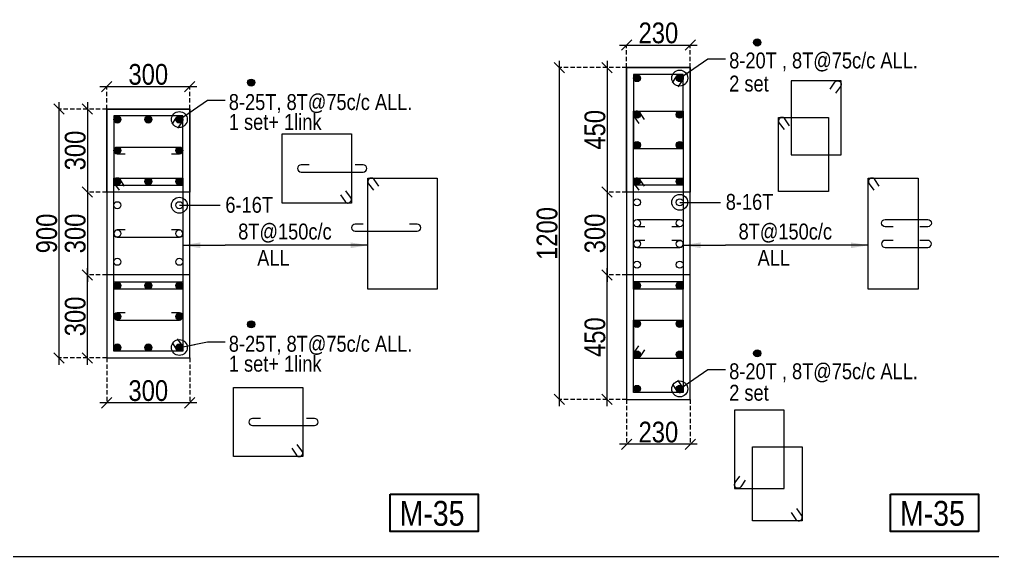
# Model space of a CAD drawing. Header units: millimetres. Extents: x 1112055 to 3390982, y -148532 to 766891.
# Drawn here: x 2106214 to 2120281, y -47963 to -40193 of the extents above; entities that cross this region are included whole.
import ezdxf
from ezdxf.enums import TextEntityAlignment as Align

# ---------------------------------------------------------------- set-up
doc = ezdxf.new("R2010")
doc.units = ezdxf.units.MM
doc.header["$PDMODE"] = 35
doc.header["$PDSIZE"] = -25
doc.linetypes.add('DASHED2', pattern=[0.375, 0.25, -0.125])
for name, color, linetype, lineweight in [('B COL', 1, 'Continuous', 30), ('B COL. SIZE DIM', 220, 'Continuous', 25), ('B COLSCH', 204, 'Continuous', 20), ('B STEEL', 34, 'Continuous', 15), ('B-ST TEXT', 7, 'Continuous', 9)]:
    doc.layers.add(name, color=color, linetype=linetype, lineweight=lineweight)
doc.layers.add('B TEXT', color=7, linetype='Continuous')
doc.styles.add('dim inside', font='romans.shx', dxfattribs={"width": 0.8, "height": 125})
doc.styles.add('SWINC', font='swissc.ttf')
doc.styles.add('TAHOMA', font='tahoma.ttf')
doc.dimstyles.new('dim inside', dxfattribs={"dimtxt": 125, "dimasz": 100, "dimexe": 0, "dimexo": 0, "dimgap": 10, "dimtad": 0, "dimdec": 0, "dimzin": 0, "dimdsep": 46, "dimtxsty": 'dim inside', "dimblk": 'SMALL', "dimcen": 0.09, "dimadec": 0, "dimazin": 0, "dimtfac": 1, "dimtdec": 0, "dimtofl": 0, "dimtmove": 0, "dimatfit": 3, "dimfxl": 1, "dimtolj": 1, "dimtzin": 0, "dimarcsym": 2})
doc.dimstyles.new('PARESH', dxfattribs={"dimscale": 0, "dimtxt": 300, "dimasz": 150, "dimexe": 150, "dimexo": 150, "dimgap": 25, "dimtad": 1, "dimdec": 0, "dimzin": 0, "dimdsep": 46, "dimtxsty": 'TAHOMA', "dimblk": 'ARCHTICK', "dimcen": 100, "dimdle": 150, "dimclrd": 251, "dimclre": 251, "dimclrt": 6, "dimadec": 0, "dimazin": 0, "dimtfac": 1, "dimtdec": 0, "dimtix": 1, "dimtofl": 0, "dimtmove": 0, "dimatfit": 2, "dimfxl": 0.18, "dimtolj": 1, "dimtzin": 0, "dimlwd": 9, "dimlwe": 9, "dimarcsym": 0})

# ---------------------------------------------------------------- blocks, each defined once
blk = doc.blocks.new('_Oblique')
at = {"color": 0, "linetype": 'ByBlock', "lineweight": -2}
blk.add_line((-0.5, -0.5), (0.5, 0.5), dxfattribs=at)
blk = doc.blocks.new('*D3931')
at = {"layer": 'B COL. SIZE DIM', "color": 250, "lineweight": 9, "ltscale": 250, "transparency": 16777216}
blk.add_line((2107376, -41164), (2108776, -41164), dxfattribs=at)
at = {"layer": 'B COL. SIZE DIM', "color": 250, "linetype": 'DASHED2', "lineweight": 9, "ltscale": 250, "transparency": 16777216}
for p, q in [((2107476, -41489), (2107476, -41164)), ((2108676, -41489), (2108676, -41164))]:
    blk.add_line(p, q, dxfattribs=at)
at = {"layer": 'Defpoints', "color": 0, "transparency": 16777216}
for p in [(2108676, -41164), (2107476, -41489), (2108676, -41489)]:
    blk.add_point(p, dxfattribs=at)
at = {"layer": 'B COL. SIZE DIM', "color": 250, "lineweight": 9, "transparency": 16777216, "xscale": 150, "yscale": 150, "zscale": 150, "rotation": 180}
blk.add_blockref('_Oblique', (2107476, -41164), dxfattribs=at)
at = {"layer": 'B COL. SIZE DIM', "color": 250, "lineweight": 9, "transparency": 16777216, "xscale": 150, "yscale": 150, "zscale": 150}
blk.add_blockref('_Oblique', (2108676, -41164), dxfattribs=at)
at = {"layer": 'B COL. SIZE DIM', "color": 6, "transparency": 16777216, "insert": (2108076, -40989), "char_height": 300, "attachment_point": 5, "style": 'SWINC'}
blk.add_mtext('\\A1;300', dxfattribs=at)
blk = doc.blocks.new('*D3932')
at = {"layer": 'B COL. SIZE DIM', "color": 250, "lineweight": 9, "ltscale": 250, "transparency": 16777216}
blk.add_line((2107196, -42589), (2107196, -43989), dxfattribs=at)
at = {"layer": 'B COL. SIZE DIM', "color": 250, "linetype": 'DASHED2', "lineweight": 9, "ltscale": 250, "transparency": 16777216}
for p, q in [((2107476, -42689), (2107196, -42689)), ((2107476, -43889), (2107196, -43889))]:
    blk.add_line(p, q, dxfattribs=at)
at = {"layer": 'Defpoints', "color": 0, "transparency": 16777216}
for p in [(2107476, -42689), (2107196, -43889), (2107476, -43889)]:
    blk.add_point(p, dxfattribs=at)
at = {"layer": 'B COL. SIZE DIM', "color": 250, "lineweight": 9, "transparency": 16777216, "xscale": 150, "yscale": 150, "zscale": 150}
for p, rotation in [((2107196, -42689), 90), ((2107196, -43889), 270)]:
    blk.add_blockref('_Oblique', p, dxfattribs=dict(at, rotation=rotation))
at = {"layer": 'B COL. SIZE DIM', "color": 6, "transparency": 16777216, "insert": (2107021, -43289), "char_height": 300, "attachment_point": 5, "rotation": 90, "style": 'SWINC'}
blk.add_mtext('\\A1;300', dxfattribs=at)
blk = doc.blocks.new('*D3933')
at = {"layer": 'B COL. SIZE DIM', "color": 250, "lineweight": 9, "ltscale": 250, "transparency": 16777216}
blk.add_line((2107196, -41389), (2107196, -42789), dxfattribs=at)
at = {"layer": 'B COL. SIZE DIM', "color": 250, "linetype": 'DASHED2', "lineweight": 9, "ltscale": 250, "transparency": 16777216}
for p, q in [((2107476, -41489), (2107196, -41489)), ((2107476, -42689), (2107196, -42689))]:
    blk.add_line(p, q, dxfattribs=at)
at = {"layer": 'Defpoints', "color": 0, "transparency": 16777216}
for p in [(2107476, -41489), (2107196, -42689), (2107476, -42689)]:
    blk.add_point(p, dxfattribs=at)
at = {"layer": 'B COL. SIZE DIM', "color": 250, "lineweight": 9, "transparency": 16777216, "xscale": 150, "yscale": 150, "zscale": 150}
for p, rotation in [((2107196, -41489), 90), ((2107196, -42689), 270)]:
    blk.add_blockref('_Oblique', p, dxfattribs=dict(at, rotation=rotation))
at = {"layer": 'B COL. SIZE DIM', "color": 6, "transparency": 16777216, "insert": (2107021, -42089), "char_height": 300, "attachment_point": 5, "rotation": 90, "style": 'SWINC'}
blk.add_mtext('\\A1;300', dxfattribs=at)
blk = doc.blocks.new('*D3934')
at = {"layer": 'B COL. SIZE DIM', "color": 250, "lineweight": 9, "ltscale": 250, "transparency": 16777216}
blk.add_line((2107196, -45189), (2107196, -43789), dxfattribs=at)
at = {"layer": 'B COL. SIZE DIM', "color": 250, "linetype": 'DASHED2', "lineweight": 9, "ltscale": 250, "transparency": 16777216}
for p, q in [((2107476, -43889), (2107196, -43889)), ((2107476, -45089), (2107196, -45089))]:
    blk.add_line(p, q, dxfattribs=at)
at = {"layer": 'Defpoints', "color": 0, "transparency": 16777216}
for p in [(2107196, -43889), (2107476, -43889), (2107476, -45089)]:
    blk.add_point(p, dxfattribs=at)
at = {"layer": 'B COL. SIZE DIM', "color": 250, "lineweight": 9, "transparency": 16777216, "xscale": 150, "yscale": 150, "zscale": 150}
for p, rotation in [((2107196, -43889), 90), ((2107196, -45089), 270)]:
    blk.add_blockref('_Oblique', p, dxfattribs=dict(at, rotation=rotation))
at = {"layer": 'B COL. SIZE DIM', "color": 6, "transparency": 16777216, "insert": (2107021, -44489), "char_height": 300, "attachment_point": 5, "rotation": 90, "style": 'SWINC'}
blk.add_mtext('\\A1;300', dxfattribs=at)
blk = doc.blocks.new('*D3935')
at = {"layer": 'B COL. SIZE DIM', "color": 250, "lineweight": 9, "ltscale": 250, "transparency": 16777216}
blk.add_line((2106784, -41389), (2106784, -45189), dxfattribs=at)
at = {"layer": 'B COL. SIZE DIM', "color": 250, "linetype": 'DASHED2', "lineweight": 9, "ltscale": 250, "transparency": 16777216}
for p, q in [((2107476, -41489), (2106784, -41489)), ((2107476, -45089), (2106784, -45089))]:
    blk.add_line(p, q, dxfattribs=at)
at = {"layer": 'Defpoints', "color": 0, "transparency": 16777216}
for p in [(2107476, -41489), (2106784, -45089), (2107476, -45089)]:
    blk.add_point(p, dxfattribs=at)
at = {"layer": 'B COL. SIZE DIM', "color": 250, "lineweight": 9, "transparency": 16777216, "xscale": 150, "yscale": 150, "zscale": 150}
for p, rotation in [((2106784, -41489), 90), ((2106784, -45089), 270)]:
    blk.add_blockref('_Oblique', p, dxfattribs=dict(at, rotation=rotation))
at = {"layer": 'B COL. SIZE DIM', "color": 6, "transparency": 16777216, "insert": (2106609, -43289), "char_height": 300, "attachment_point": 5, "rotation": 90, "style": 'SWINC'}
blk.add_mtext('\\A1;900', dxfattribs=at)
blk = doc.blocks.new('*D3936')
at = {"layer": 'B COL. SIZE DIM', "color": 250, "linetype": 'DASHED2', "lineweight": 9, "ltscale": 250, "transparency": 16777216}
for p, q in [((2107476, -45089), (2107476, -45739)), ((2108676, -45089), (2108676, -45739))]:
    blk.add_line(p, q, dxfattribs=at)
at = {"layer": 'B COL. SIZE DIM', "color": 250, "lineweight": 9, "ltscale": 250, "transparency": 16777216}
blk.add_line((2108776, -45739), (2107376, -45739), dxfattribs=at)
at = {"layer": 'Defpoints', "color": 0, "transparency": 16777216}
for p in [(2107476, -45089), (2108676, -45089), (2107476, -45739)]:
    blk.add_point(p, dxfattribs=at)
at = {"layer": 'B COL. SIZE DIM', "color": 250, "lineweight": 9, "transparency": 16777216, "xscale": 150, "yscale": 150, "zscale": 150, "rotation": 180}
blk.add_blockref('_Oblique', (2107476, -45739), dxfattribs=at)
at = {"layer": 'B COL. SIZE DIM', "color": 250, "lineweight": 9, "transparency": 16777216, "xscale": 150, "yscale": 150, "zscale": 150}
blk.add_blockref('_Oblique', (2108676, -45739), dxfattribs=at)
at = {"layer": 'B COL. SIZE DIM', "color": 6, "transparency": 16777216, "insert": (2108076, -45564), "char_height": 300, "attachment_point": 5, "style": 'SWINC'}
blk.add_mtext('\\A1;300', dxfattribs=at)
blk = doc.blocks.new('_ArchTick')
at = {"color": 0, "linetype": 'ByBlock', "const_width": 0.15}
blk.add_lwpolyline([(-0.5, -0.5), (0.5, 0.5)], dxfattribs=at)
blk = doc.blocks.new('*D3955')
at = {"layer": 'B COL. SIZE DIM', "color": 250, "lineweight": 9, "ltscale": 250, "transparency": 16777216}
blk.add_line((2114890, -40564), (2116010, -40564), dxfattribs=at)
at = {"layer": 'B COL. SIZE DIM', "color": 250, "linetype": 'DASHED2', "lineweight": 9, "ltscale": 250, "transparency": 16777216}
for p, q in [((2114990, -40889), (2114990, -40564)), ((2115910, -40889), (2115910, -40564))]:
    blk.add_line(p, q, dxfattribs=at)
at = {"layer": 'Defpoints', "color": 0, "transparency": 16777216}
for p in [(2115910, -40564), (2114990, -40889), (2115910, -40889)]:
    blk.add_point(p, dxfattribs=at)
at = {"layer": 'B COL. SIZE DIM', "color": 250, "lineweight": 9, "transparency": 16777216, "xscale": 150, "yscale": 150, "zscale": 150, "rotation": 180}
blk.add_blockref('_Oblique', (2114990, -40564), dxfattribs=at)
at = {"layer": 'B COL. SIZE DIM', "color": 250, "lineweight": 9, "transparency": 16777216, "xscale": 150, "yscale": 150, "zscale": 150}
blk.add_blockref('_Oblique', (2115910, -40564), dxfattribs=at)
at = {"layer": 'B COL. SIZE DIM', "color": 6, "transparency": 16777216, "insert": (2115450, -40389), "char_height": 300, "attachment_point": 5, "style": 'SWINC'}
blk.add_mtext('\\A1;230', dxfattribs=at)
blk = doc.blocks.new('*D3956')
at = {"layer": 'B COL. SIZE DIM', "color": 250, "lineweight": 9, "ltscale": 250, "transparency": 16777216}
blk.add_line((2114709, -42589), (2114709, -43989), dxfattribs=at)
at = {"layer": 'B COL. SIZE DIM', "color": 250, "linetype": 'DASHED2', "lineweight": 9, "ltscale": 250, "transparency": 16777216}
for p, q in [((2114990, -42689), (2114709, -42689)), ((2114990, -43889), (2114709, -43889))]:
    blk.add_line(p, q, dxfattribs=at)
at = {"layer": 'Defpoints', "color": 0, "transparency": 16777216}
for p in [(2114990, -42689), (2114709, -43889), (2114990, -43889)]:
    blk.add_point(p, dxfattribs=at)
at = {"layer": 'B COL. SIZE DIM', "color": 250, "lineweight": 9, "transparency": 16777216, "xscale": 150, "yscale": 150, "zscale": 150}
for p, rotation in [((2114709, -42689), 90), ((2114709, -43889), 270)]:
    blk.add_blockref('_Oblique', p, dxfattribs=dict(at, rotation=rotation))
at = {"layer": 'B COL. SIZE DIM', "color": 6, "transparency": 16777216, "insert": (2114534, -43289), "char_height": 300, "attachment_point": 5, "rotation": 90, "style": 'SWINC'}
blk.add_mtext('\\A1;300', dxfattribs=at)
blk = doc.blocks.new('*D3957')
at = {"layer": 'B COL. SIZE DIM', "color": 250, "lineweight": 9, "ltscale": 250, "transparency": 16777216}
blk.add_line((2114709, -40789), (2114709, -42789), dxfattribs=at)
at = {"layer": 'B COL. SIZE DIM', "color": 250, "linetype": 'DASHED2', "lineweight": 9, "ltscale": 250, "transparency": 16777216}
for p, q in [((2114990, -40889), (2114709, -40889)), ((2114990, -42689), (2114709, -42689))]:
    blk.add_line(p, q, dxfattribs=at)
at = {"layer": 'Defpoints', "color": 0, "transparency": 16777216}
for p in [(2114990, -40889), (2114709, -42689), (2114990, -42689)]:
    blk.add_point(p, dxfattribs=at)
at = {"layer": 'B COL. SIZE DIM', "color": 250, "lineweight": 9, "transparency": 16777216, "xscale": 150, "yscale": 150, "zscale": 150}
for p, rotation in [((2114709, -40889), 90), ((2114709, -42689), 270)]:
    blk.add_blockref('_Oblique', p, dxfattribs=dict(at, rotation=rotation))
at = {"layer": 'B COL. SIZE DIM', "color": 6, "transparency": 16777216, "insert": (2114534, -41789), "char_height": 300, "attachment_point": 5, "rotation": 90, "style": 'SWINC'}
blk.add_mtext('\\A1;450', dxfattribs=at)
blk = doc.blocks.new('*D3958')
at = {"layer": 'B COL. SIZE DIM', "color": 250, "lineweight": 9, "ltscale": 250, "transparency": 16777216}
blk.add_line((2114709, -45789), (2114709, -43789), dxfattribs=at)
at = {"layer": 'B COL. SIZE DIM', "color": 250, "linetype": 'DASHED2', "lineweight": 9, "ltscale": 250, "transparency": 16777216}
for p, q in [((2114990, -43889), (2114709, -43889)), ((2114990, -45689), (2114709, -45689))]:
    blk.add_line(p, q, dxfattribs=at)
at = {"layer": 'Defpoints', "color": 0, "transparency": 16777216}
for p in [(2114709, -43889), (2114990, -43889), (2114990, -45689)]:
    blk.add_point(p, dxfattribs=at)
at = {"layer": 'B COL. SIZE DIM', "color": 250, "lineweight": 9, "transparency": 16777216, "xscale": 150, "yscale": 150, "zscale": 150}
for p, rotation in [((2114709, -43889), 90), ((2114709, -45689), 270)]:
    blk.add_blockref('_Oblique', p, dxfattribs=dict(at, rotation=rotation))
at = {"layer": 'B COL. SIZE DIM', "color": 6, "transparency": 16777216, "insert": (2114534, -44789), "char_height": 300, "attachment_point": 5, "rotation": 90, "style": 'SWINC'}
blk.add_mtext('\\A1;450', dxfattribs=at)
blk = doc.blocks.new('*D3959')
at = {"layer": 'B COL. SIZE DIM', "color": 250, "lineweight": 9, "ltscale": 250, "transparency": 16777216}
blk.add_line((2114017, -40789), (2114017, -45789), dxfattribs=at)
at = {"layer": 'B COL. SIZE DIM', "color": 250, "linetype": 'DASHED2', "lineweight": 9, "ltscale": 250, "transparency": 16777216}
for p, q in [((2114990, -40889), (2114017, -40889)), ((2114990, -45689), (2114017, -45689))]:
    blk.add_line(p, q, dxfattribs=at)
at = {"layer": 'Defpoints', "color": 0, "transparency": 16777216}
for p in [(2114990, -40889), (2114017, -45689), (2114990, -45689)]:
    blk.add_point(p, dxfattribs=at)
at = {"layer": 'B COL. SIZE DIM', "color": 250, "lineweight": 9, "transparency": 16777216, "xscale": 150, "yscale": 150, "zscale": 150}
for p, rotation in [((2114017, -40889), 90), ((2114017, -45689), 270)]:
    blk.add_blockref('_Oblique', p, dxfattribs=dict(at, rotation=rotation))
at = {"layer": 'B COL. SIZE DIM', "color": 6, "transparency": 16777216, "insert": (2113842, -43289), "char_height": 300, "attachment_point": 5, "rotation": 90, "style": 'SWINC'}
blk.add_mtext('\\A1;1200', dxfattribs=at)
blk = doc.blocks.new('*D3960')
at = {"layer": 'B COL. SIZE DIM', "color": 250, "linetype": 'DASHED2', "lineweight": 9, "ltscale": 250, "transparency": 16777216}
for p, q in [((2114990, -45689), (2114990, -46339)), ((2115910, -45689), (2115910, -46339))]:
    blk.add_line(p, q, dxfattribs=at)
at = {"layer": 'B COL. SIZE DIM', "color": 250, "lineweight": 9, "ltscale": 250, "transparency": 16777216}
blk.add_line((2116010, -46339), (2114890, -46339), dxfattribs=at)
at = {"layer": 'Defpoints', "color": 0, "transparency": 16777216}
for p in [(2114990, -45689), (2115910, -45689), (2114990, -46339)]:
    blk.add_point(p, dxfattribs=at)
at = {"layer": 'B COL. SIZE DIM', "color": 250, "lineweight": 9, "transparency": 16777216, "xscale": 150, "yscale": 150, "zscale": 150, "rotation": 180}
blk.add_blockref('_Oblique', (2114990, -46339), dxfattribs=at)
at = {"layer": 'B COL. SIZE DIM', "color": 250, "lineweight": 9, "transparency": 16777216, "xscale": 150, "yscale": 150, "zscale": 150}
blk.add_blockref('_Oblique', (2115910, -46339), dxfattribs=at)
at = {"layer": 'B COL. SIZE DIM', "color": 6, "transparency": 16777216, "insert": (2115450, -46164), "char_height": 300, "attachment_point": 5, "style": 'SWINC'}
blk.add_mtext('\\A1;230', dxfattribs=at)

msp = doc.modelspace()

# ---------------------------------------------------------------- hatches: boundary and pattern name
at = {"layer": 'B STEEL', "lineweight": 13}
h = msp.add_hatch(color=256, dxfattribs=at)
h.dxf.hatch_style = 1
edge = h.paths.add_edge_path()
edge.add_ellipse((2116878.3, -40525.9), major_axis=(51.4, 0), ratio=1, start_angle=0, end_angle=360)
h = msp.add_hatch(color=256, dxfattribs=at)
h.dxf.hatch_style = 1
edge = h.paths.add_edge_path()
edge.add_ellipse((2109563.3, -41106.4), major_axis=(51.4, 0), ratio=1, start_angle=0, end_angle=360)
h = msp.add_hatch(color=256, dxfattribs=at)
h.dxf.hatch_style = 1
edge = h.paths.add_edge_path()
edge.add_ellipse((2115141.4, -41040.8), major_axis=(51.4, 0), ratio=1, start_angle=0, end_angle=360)
h = msp.add_hatch(color=256, dxfattribs=at)
h.dxf.hatch_style = 1
edge = h.paths.add_edge_path()
edge.add_ellipse((2115758.6, -41040.8), major_axis=(51.4, 0), ratio=1, start_angle=0, end_angle=360)
h = msp.add_hatch(color=256, dxfattribs=at)
h.dxf.hatch_style = 1
edge = h.paths.add_edge_path()
edge.add_ellipse((2107627.9, -41640.8), major_axis=(51.4, 0), ratio=1, start_angle=0, end_angle=360)
at = {"layer": 'B STEEL'}
h = msp.add_hatch(color=256, dxfattribs=at)
h.dxf.hatch_style = 1
edge = h.paths.add_edge_path()
edge.add_ellipse((2108076.5, -41640.8), major_axis=(51.4, 0), ratio=1, start_angle=0, end_angle=360)
at = {"layer": 'B STEEL', "lineweight": 13}
h = msp.add_hatch(color=256, dxfattribs=at)
h.dxf.hatch_style = 1
edge = h.paths.add_edge_path()
edge.add_ellipse((2108525, -41640.8), major_axis=(51.4, 0), ratio=1, start_angle=0, end_angle=360)
h = msp.add_hatch(color=256, dxfattribs=at)
h.dxf.hatch_style = 1
edge = h.paths.add_edge_path()
edge.add_ellipse((2108525, -41640.8), major_axis=(51.4, 0), ratio=1, start_angle=0, end_angle=360)
h = msp.add_hatch(color=256, dxfattribs=at)
h.dxf.hatch_style = 1
edge = h.paths.add_edge_path()
edge.add_ellipse((2108525, -41640.8), major_axis=(51.4, 0), ratio=1, start_angle=0, end_angle=360)
h = msp.add_hatch(color=256, dxfattribs=at)
h.dxf.hatch_style = 1
edge = h.paths.add_edge_path()
edge.add_ellipse((2108525, -41640.8), major_axis=(51.4, 0), ratio=1, start_angle=0, end_angle=360)
h = msp.add_hatch(color=256, dxfattribs=at)
h.dxf.hatch_style = 1
edge = h.paths.add_edge_path()
edge.add_ellipse((2108525, -41640.8), major_axis=(51.4, 0), ratio=1, start_angle=0, end_angle=360)
h = msp.add_hatch(color=256, dxfattribs=at)
h.dxf.hatch_style = 1
edge = h.paths.add_edge_path()
edge.add_ellipse((2115141.4, -41570.1), major_axis=(51.4, 0), ratio=1, start_angle=0, end_angle=360)
h = msp.add_hatch(color=256, dxfattribs=at)
h.dxf.hatch_style = 1
edge = h.paths.add_edge_path()
edge.add_ellipse((2115758.6, -41570.1), major_axis=(51.4, 0), ratio=1, start_angle=0, end_angle=360)
h = msp.add_hatch(color=256, dxfattribs=at)
h.dxf.hatch_style = 1
edge = h.paths.add_edge_path()
edge.add_arc((2107627.9, -42089.4), 51.4, 0, 360, ccw=False)
at = {"layer": 'B STEEL'}
h = msp.add_hatch(color=256, dxfattribs=at)
h.dxf.hatch_style = 1
edge = h.paths.add_edge_path()
edge.add_ellipse((2108525, -42089.4), major_axis=(51.4, 0), ratio=1, start_angle=0, end_angle=360)
at = {"layer": 'B STEEL', "lineweight": 13}
h = msp.add_hatch(color=256, dxfattribs=at)
h.dxf.hatch_style = 1
edge = h.paths.add_edge_path()
edge.add_ellipse((2115141.4, -42009), major_axis=(51.4, 0), ratio=1, start_angle=0, end_angle=360)
h = msp.add_hatch(color=256, dxfattribs=at)
h.dxf.hatch_style = 1
edge = h.paths.add_edge_path()
edge.add_ellipse((2115758.6, -42009), major_axis=(51.4, 0), ratio=1, start_angle=0, end_angle=360)
h = msp.add_hatch(color=256, dxfattribs=at)
h.dxf.hatch_style = 1
edge = h.paths.add_edge_path()
edge.add_ellipse((2107627.9, -42537.9), major_axis=(51.4, 0), ratio=1, start_angle=0, end_angle=360)
h = msp.add_hatch(color=256, dxfattribs=at)
h.dxf.hatch_style = 1
edge = h.paths.add_edge_path()
edge.add_arc((2108076.5, -42537.9), 51.4, 0, 360, ccw=False)
h = msp.add_hatch(color=256, dxfattribs=at)
h.dxf.hatch_style = 1
edge = h.paths.add_edge_path()
edge.add_ellipse((2108525, -42537.9), major_axis=(51.4, 0), ratio=1, start_angle=0, end_angle=360)
h = msp.add_hatch(color=256, dxfattribs=at)
h.dxf.hatch_style = 1
edge = h.paths.add_edge_path()
edge.add_ellipse((2115141.4, -42537.9), major_axis=(51.4, 0), ratio=1, start_angle=0, end_angle=360)
h = msp.add_hatch(color=256, dxfattribs=at)
h.dxf.hatch_style = 1
edge = h.paths.add_edge_path()
edge.add_ellipse((2115758.6, -42537.9), major_axis=(51.4, 0), ratio=1, start_angle=0, end_angle=360)
h = msp.add_hatch(color=256, dxfattribs=at)
h.dxf.hatch_style = 1
edge = h.paths.add_edge_path()
edge.add_ellipse((2107627.9, -44040.8), major_axis=(51.4, 0), ratio=1, start_angle=0, end_angle=360)
h = msp.add_hatch(color=256, dxfattribs=at)
h.dxf.hatch_style = 1
edge = h.paths.add_edge_path()
edge.add_arc((2108076.5, -44040.8), 51.4, 0, 360)
h = msp.add_hatch(color=256, dxfattribs=at)
h.dxf.hatch_style = 1
edge = h.paths.add_edge_path()
edge.add_ellipse((2108525, -44040.8), major_axis=(51.4, 0), ratio=1, start_angle=0, end_angle=360)
h = msp.add_hatch(color=256, dxfattribs=at)
h.dxf.hatch_style = 1
edge = h.paths.add_edge_path()
edge.add_ellipse((2115141.4, -44040.8), major_axis=(51.4, 0), ratio=1, start_angle=0, end_angle=360)
h = msp.add_hatch(color=256, dxfattribs=at)
h.dxf.hatch_style = 1
edge = h.paths.add_edge_path()
edge.add_ellipse((2115758.6, -44040.8), major_axis=(51.4, 0), ratio=1, start_angle=0, end_angle=360)
h = msp.add_hatch(color=256, dxfattribs=at)
h.dxf.hatch_style = 1
edge = h.paths.add_edge_path()
edge.add_arc((2107627.9, -44489.4), 51.4, 0, 360)
at = {"layer": 'B STEEL'}
h = msp.add_hatch(color=256, dxfattribs=at)
h.dxf.hatch_style = 1
edge = h.paths.add_edge_path()
edge.add_ellipse((2108525, -44489.4), major_axis=(51.4, 0), ratio=1, start_angle=0, end_angle=360)
at = {"layer": 'B STEEL', "lineweight": 13}
h = msp.add_hatch(color=256, dxfattribs=at)
h.dxf.hatch_style = 1
edge = h.paths.add_edge_path()
edge.add_ellipse((2109563.3, -44603.6), major_axis=(51.4, 0), ratio=1, start_angle=0, end_angle=360)
h = msp.add_hatch(color=256, dxfattribs=at)
h.dxf.hatch_style = 1
edge = h.paths.add_edge_path()
edge.add_ellipse((2115141.4, -44596.7), major_axis=(51.4, 0), ratio=1, start_angle=0, end_angle=360)
h = msp.add_hatch(color=256, dxfattribs=at)
h.dxf.hatch_style = 1
edge = h.paths.add_edge_path()
edge.add_ellipse((2115758.6, -44596.7), major_axis=(51.4, 0), ratio=1, start_angle=0, end_angle=360)
h = msp.add_hatch(color=256, dxfattribs=at)
h.dxf.hatch_style = 1
edge = h.paths.add_edge_path()
edge.add_ellipse((2107627.9, -44937.9), major_axis=(51.4, 0), ratio=1, start_angle=0, end_angle=360)
at = {"layer": 'B STEEL'}
h = msp.add_hatch(color=256, dxfattribs=at)
h.dxf.hatch_style = 1
edge = h.paths.add_edge_path()
edge.add_ellipse((2108076.5, -44937.9), major_axis=(51.4, 0), ratio=1, start_angle=0, end_angle=360)
at = {"layer": 'B STEEL', "lineweight": 13}
h = msp.add_hatch(color=256, dxfattribs=at)
h.dxf.hatch_style = 1
edge = h.paths.add_edge_path()
edge.add_ellipse((2108525, -44937.9), major_axis=(51.4, 0), ratio=1, start_angle=0, end_angle=360)
h = msp.add_hatch(color=256, dxfattribs=at)
h.dxf.hatch_style = 1
edge = h.paths.add_edge_path()
edge.add_ellipse((2108525, -44937.9), major_axis=(51.4, 0), ratio=1, start_angle=0, end_angle=360)
h = msp.add_hatch(color=256, dxfattribs=at)
h.dxf.hatch_style = 1
edge = h.paths.add_edge_path()
edge.add_ellipse((2108525, -44937.9), major_axis=(51.4, 0), ratio=1, start_angle=0, end_angle=360)
h = msp.add_hatch(color=256, dxfattribs=at)
h.dxf.hatch_style = 1
edge = h.paths.add_edge_path()
edge.add_ellipse((2108525, -44937.9), major_axis=(51.4, 0), ratio=1, start_angle=0, end_angle=360)
h = msp.add_hatch(color=256, dxfattribs=at)
h.dxf.hatch_style = 1
edge = h.paths.add_edge_path()
edge.add_ellipse((2108525, -44937.9), major_axis=(51.4, 0), ratio=1, start_angle=0, end_angle=360)
h = msp.add_hatch(color=256, dxfattribs=at)
h.dxf.hatch_style = 1
edge = h.paths.add_edge_path()
edge.add_ellipse((2115141.4, -45040.9), major_axis=(51.4, 0), ratio=1, start_angle=0, end_angle=360)
h = msp.add_hatch(color=256, dxfattribs=at)
h.dxf.hatch_style = 1
edge = h.paths.add_edge_path()
edge.add_ellipse((2115758.6, -45040.9), major_axis=(51.4, 0), ratio=1, start_angle=0, end_angle=360)
h = msp.add_hatch(color=256, dxfattribs=at)
h.dxf.hatch_style = 1
edge = h.paths.add_edge_path()
edge.add_ellipse((2116878.3, -45023), major_axis=(51.4, 0), ratio=1, start_angle=0, end_angle=360)
h = msp.add_hatch(color=256, dxfattribs=at)
h.dxf.hatch_style = 1
edge = h.paths.add_edge_path()
edge.add_ellipse((2115141.4, -45537.9), major_axis=(51.4, 0), ratio=1, start_angle=0, end_angle=360)
h = msp.add_hatch(color=256, dxfattribs=at)
h.dxf.hatch_style = 1
edge = h.paths.add_edge_path()
edge.add_ellipse((2115758.6, -45537.9), major_axis=(51.4, 0), ratio=1, start_angle=0, end_angle=360)

# ---------------------------------------------------------------- linework, layer by layer
at = {"layer": 'B COL', "lineweight": 13}
for points in [[(2114990, -45689.4), (2115910, -45689.4), (2115910, -40889.4), (2114990, -40889.4)], [(2114990, -40889.4), (2115910, -40889.4), (2115910, -42689.4), (2114990, -42689.4)], [(2107476.5, -45089.4), (2108676.5, -45089.4), (2108676.5, -41489.4), (2107476.5, -41489.4)], [(2107476.5, -41489.4), (2108676.5, -41489.4), (2108676.5, -42689.4), (2107476.5, -42689.4)], [(2107476.5, -41489.4), (2108676.5, -41489.4), (2108676.5, -42689.4), (2107476.5, -42689.4)], [(2107476.5, -45089.4), (2108676.5, -45089.4), (2108676.5, -43889.4), (2107476.5, -43889.4)], [(2114990, -45689.4), (2115910, -45689.4), (2115910, -43889.4), (2114990, -43889.4)]]:
    msp.add_lwpolyline(points, close=True, dxfattribs=at)
at = {"layer": 'B COLSCH', "color": 250, "lineweight": 0}
msp.add_line((2079654.2, -47962.7), (2221752.2, -47962.7), dxfattribs=at)
at = {"layer": 'B STEEL', "lineweight": 13}
for points in [[(2115090, -42060.4), (2115810, -42060.4), (2115810, -40989.4), (2115090, -40989.4)], [(2117371.3, -42151.1), (2118091.3, -42151.1), (2118091.3, -41080.1), (2117371.3, -41080.1)], [(2107576.5, -42589.4), (2108576.5, -42589.4), (2108576.5, -41589.4), (2107576.5, -41589.4)], [(2115090, -41518.7), (2115810, -41518.7), (2115810, -42589.4), (2115090, -42589.4)], [(2117187.9, -41609.4), (2117907.9, -41609.4), (2117907.9, -42680.1), (2117187.9, -42680.1)], [(2110012.1, -41848.5), (2111012.1, -41848.5), (2111012.1, -42848.5), (2110012.1, -42848.5)], [(2107576.5, -43989.4), (2108576.5, -43989.4), (2108576.5, -44989.4), (2107576.5, -44989.4)], [(2115090, -45092.3), (2115810, -45092.3), (2115810, -43989.4), (2115090, -43989.4)], [(2115090, -44545.3), (2115810, -44545.3), (2115810, -45589.4), (2115090, -45589.4)], [(2109308.5, -45517), (2110308.5, -45517), (2110308.5, -46517), (2109308.5, -46517)], [(2116549.1, -46976.2), (2117269.1, -46976.2), (2117269.1, -45846.3), (2116549.1, -45846.3)], [(2116808.9, -46375.2), (2117528.9, -46375.2), (2117528.9, -47446.3), (2116808.9, -47446.3)]]:
    msp.add_lwpolyline(points, close=True, dxfattribs=at)
for points in [[(2115653, -41109.5), (2115717.7, -41009.6, -1), (2115799.4, -41072), (2115730.4, -41166.9)], [(2115653, -41109.5), (2115717.7, -41009.6, -1), (2115799.4, -41072), (2115730.4, -41166.9)], [(2117934.3, -41200.2), (2117999.1, -41100.3, -1), (2118080.8, -41162.7), (2118011.8, -41257.6)], [(2108419.4, -41709.5), (2108484.2, -41609.6, -1), (2108565.9, -41672), (2108496.9, -41766.9)], [(2115247, -41638.9), (2115182.3, -41538.9, 1), (2115100.6, -41601.3), (2115169.6, -41696.2)], [(2117344.9, -41729.6), (2117280.1, -41629.6, 1), (2117198.4, -41692), (2117267.5, -41786.9)], [(2107742.4, -42140.8), (2107627.9, -42140.8, -1), (2107627.9, -42037.9), (2108525, -42037.9, -1), (2108525, -42140.8), (2108410.5, -42140.8)], [(2110399.9, -42297.1), (2110285.3, -42297.1, 1), (2110285.3, -42399.9), (2111182.5, -42399.9, 1), (2111182.5, -42297.1), (2111067.9, -42297.1)], [(2110855.1, -42728.3), (2110919.8, -42828.3, 1), (2111001.6, -42765.8), (2110932.5, -42671)], [(2107742.4, -44437.9), (2107627.9, -44437.9, 1), (2107627.9, -44540.8), (2108525, -44540.8, 1), (2108525, -44437.9), (2108410.5, -44437.9)], [(2108419.4, -44869.2), (2108484.2, -44969.2, 1), (2108565.9, -44906.7), (2108496.9, -44811.8)], [(2115247, -44972.1), (2115182.3, -45072.1, -1), (2115100.6, -45009.7), (2115169.6, -44914.8)], [(2115653, -45469.2), (2115717.7, -45569.2, 1), (2115799.4, -45506.7), (2115730.4, -45411.8)], [(2115653, -45469.2), (2115717.7, -45569.2, 1), (2115799.4, -45506.7), (2115730.4, -45411.8)], [(2109696.3, -45965.6), (2109581.8, -45965.6, 1), (2109581.8, -46068.4), (2110478.9, -46068.4, 1), (2110478.9, -45965.6), (2110364.4, -45965.6)], [(2110151.5, -46396.8), (2110216.3, -46496.8, 1), (2110298, -46434.4), (2110229, -46339.5)], [(2116706.1, -46856), (2116641.4, -46956, -1), (2116559.6, -46893.6), (2116628.7, -46798.7)], [(2117371.9, -47326.1), (2117436.7, -47426.1, 1), (2117518.4, -47363.6), (2117449.3, -47268.7)]]:
    msp.add_lwpolyline(points, format="xyb", dxfattribs=at)
at = {"layer": 'B STEEL', "color": 3, "lineweight": 13}
for points in [[(2108576.5, -44092.2), (2107576.5, -44092.2), (2107576.5, -42486.5), (2108576.5, -42486.5)], [(2112251.2, -44092.2), (2111251.2, -44092.2), (2111251.2, -42486.5), (2112251.2, -42486.5)], [(2115810, -44092.2), (2115090, -44092.2), (2115090, -42486.5), (2115810, -42486.5)], [(2119204.7, -44092.2), (2118484.7, -44092.2), (2118484.7, -42486.5), (2119204.7, -42486.5)]]:
    msp.add_lwpolyline(points, close=True, dxfattribs=at)
for points in [[(2107733.5, -42606.7), (2107668.7, -42506.7, 1), (2107587, -42569.2), (2107656, -42664)], [(2111408.2, -42606.7), (2111343.5, -42506.7, 1), (2111261.7, -42569.2), (2111330.8, -42664)], [(2115247, -42606.7), (2115182.3, -42506.7, 1), (2115100.6, -42569.2), (2115169.6, -42664)], [(2118641.7, -42606.7), (2118577, -42506.7, 1), (2118495.3, -42569.2), (2118564.3, -42664)], [(2111181.9, -43153.6), (2111067.3, -43153.6, 1), (2111067.3, -43256.4), (2111964.5, -43256.4, 1), (2111964.5, -43153.6), (2111849.9, -43153.6)], [(2115256, -43190.5), (2115141.4, -43190.5, -1), (2115141.4, -43087.7), (2115758.6, -43087.7, -1), (2115758.6, -43190.5), (2115644, -43190.5)], [(2118842.2, -43190.5), (2118727.7, -43190.5, -1), (2118727.7, -43087.7), (2119344.8, -43087.7, -1), (2119344.8, -43190.5), (2119230.3, -43190.5)], [(2107742.4, -43238.6), (2107627.9, -43238.6, 1), (2107627.9, -43341.4), (2108525, -43341.4, 1), (2108525, -43238.6), (2108410.5, -43238.6)], [(2115256, -43388.2), (2115141.4, -43388.2, 1), (2115141.4, -43491), (2115758.6, -43491, 1), (2115758.6, -43388.2), (2115644, -43388.2)], [(2118842.2, -43388.2), (2118727.7, -43388.2, 1), (2118727.7, -43491), (2119344.8, -43491, 1), (2119344.8, -43388.2), (2119230.3, -43388.2)]]:
    msp.add_lwpolyline(points, format="xyb", dxfattribs=at)
at = {"layer": 'B STEEL', "lineweight": 13}
for centre in [(2116878.3, -40525.9), (2109563.3, -41106.4), (2115141.4, -41040.8), (2115758.6, -41040.8), (2107627.9, -41640.8), (2108076.5, -41640.8), (2108525, -41640.8), (2115141.4, -41570.1), (2115758.6, -41570.1), (2107627.9, -42089.4), (2108525, -42089.4), (2115141.4, -42009), (2115758.6, -42009), (2107627.9, -42537.9), (2108076.5, -42537.9), (2108525, -42537.9), (2115141.4, -42537.9), (2115758.6, -42537.9), (2107627.9, -42880.8), (2108525, -42880.8), (2115141.4, -42838.5), (2115758.6, -42838.5), (2115141.4, -43139.1), (2115758.6, -43139.1), (2107627.9, -43290), (2108525, -43290), (2115141.4, -43439.6), (2115758.6, -43439.6), (2107627.9, -43697.9), (2108525, -43697.9), (2115141.4, -43740.2), (2115758.6, -43740.2), (2107627.9, -44040.8), (2108076.5, -44040.8), (2108525, -44040.8), (2115141.4, -44040.8), (2115758.6, -44040.8), (2107627.9, -44489.4), (2108525, -44489.4), (2109563.3, -44603.6), (2115141.4, -44596.7), (2115758.6, -44596.7), (2107627.9, -44937.9), (2108076.5, -44937.9), (2108525, -44937.9), (2115141.4, -45040.9), (2115758.6, -45040.9), (2116878.3, -45023), (2115141.4, -45537.9), (2115758.6, -45537.9)]:
    msp.add_circle(centre, 51.4, dxfattribs=at)
at = {"layer": 'B TEXT', "color": 1}
for points in [[(2111570.4, -47061.1), (2112845, -47061.1), (2112845, -47599.1), (2111570.4, -47599.1)], [(2118804, -47061.1), (2120078.6, -47061.1), (2120078.6, -47599.1), (2118804, -47599.1)]]:
    msp.add_lwpolyline(points, close=True, dxfattribs=at)

# ---------------------------------------------------------------- texts
at = {"layer": 'B TEXT', "lineweight": 15, "style": 'SWINC'}
for s, p in [('8-20T , 8T@75c/c ALL.', (2116473.6, -40969.5)), ('2 set', (2116473.6, -41304.3)), ('8-25T, 8T@75c/c ALL.', (2109240.1, -41571.4)), ('1 set+ 1link', (2109240.1, -41859.5)), ('6-16T', (2109190.5, -43058)), ('8-16T', (2116424, -43015.8)), ('8T@150c/c', (2109376, -43444.6)), ('8T@150c/c', (2116609.5, -43444.6)), ('ALL', (2109650.5, -43825.3)), ('ALL', (2116884.1, -43825.3)), ('8-25T, 8T@75c/c ALL.', (2109240.1, -45068.6)), ('1 set+ 1link', (2109240.1, -45356.7)), ('8-20T , 8T@75c/c ALL.', (2116473.6, -45466.6)), ('2 set', (2116473.6, -45776.8))]:
    msp.add_text(s, height=230, dxfattribs=at).set_placement(p, align=Align.BOTTOM_LEFT)
at = {"layer": 'B TEXT', "color": 1, "style": 'SWINC'}
for p in [(2111707.8, -47625.7), (2118941.3, -47625.7)]:
    msp.add_text('M-35', height=360, dxfattribs=at).set_placement(p, align=Align.BOTTOM_LEFT)

# ---------------------------------------------------------------- dimensions: what is measured, and where the dimension line sits
at = {"layer": 'B COL. SIZE DIM', "color": 250, "ltscale": 250}
for base, p1, p2, picture, middle in [((2115910, -40564.5), (2114990, -40889.4), (2115910, -40889.4), '*D3955', (2115450, -40389.5)), ((2108676.5, -41164.5), (2107476.5, -41489.4), (2108676.5, -41489.4), '*D3931', (2108076.5, -40989.5)), ((2107476.5, -45738.9), (2108676.5, -45089.4), (2107476.5, -45089.4), '*D3936', (2108076.5, -45563.9)), ((2114990, -46338.9), (2115910, -45689.4), (2114990, -45689.4), '*D3960', (2115450, -46163.9))]:
    dim = msp.add_linear_dim(base=base, p1=p1, p2=p2, dimstyle='dim inside', override={"dimtxt": 300, "dimasz": 150, "dimgap": 25, "dimtad": 3, "dimlfac": 0.25, "dimtxsty": 'SWINC', "dimblk1": 'Oblique', "dimblk2": 'Oblique', "dimsah": 1, "dimdle": 100, "dimclrd": 250, "dimclre": 250, "dimclrt": 6, "dimfxl": 1000, "dimlwd": 9, "dimlwe": 9}, dxfattribs=at)
    dim.commit()
    dim.dimension.update_dxf_attribs({"geometry": picture, "text_midpoint": middle})
for base, p1, p2, angle, picture, middle in [((2114017.3, -45689.4), (2114990, -40889.4), (2114990, -45689.4), 90, '*D3959', (2113842.3, -43289.4)), ((2114709.5, -42689.4), (2114990, -40889.4), (2114990, -42689.4), 90, '*D3957', (2114534.5, -41789.4)), ((2106783.8, -45089.4), (2107476.5, -41489.4), (2107476.5, -45089.4), 90, '*D3935', (2106608.8, -43289.4)), ((2107195.9, -42689.4), (2107476.5, -41489.4), (2107476.5, -42689.4), 90, '*D3933', (2107020.9, -42089.4)), ((2107195.9, -43889.4), (2107476.5, -42689.4), (2107476.5, -43889.4), 90, '*D3932', (2107020.9, -43289.4)), ((2114709.5, -43889.4), (2114990, -42689.4), (2114990, -43889.4), 90, '*D3956', (2114534.5, -43289.4)), ((2107195.9, -43889.4), (2107476.5, -45089.4), (2107476.5, -43889.4), 270, '*D3934', (2107020.9, -44489.4)), ((2114709.5, -43889.4), (2114990, -45689.4), (2114990, -43889.4), 270, '*D3958', (2114534.5, -44789.4))]:
    dim = msp.add_linear_dim(base=base, p1=p1, p2=p2, angle=angle, dimstyle='dim inside', override={"dimtxt": 300, "dimasz": 150, "dimgap": 25, "dimtad": 3, "dimlfac": 0.25, "dimtxsty": 'SWINC', "dimblk1": 'Oblique', "dimblk2": 'Oblique', "dimsah": 1, "dimdle": 100, "dimclrd": 250, "dimclre": 250, "dimclrt": 6, "dimfxl": 1000, "dimlwd": 9, "dimlwe": 9}, dxfattribs=at)
    dim.commit()
    dim.dimension.update_dxf_attribs({"geometry": picture, "text_midpoint": middle})

# ---------------------------------------------------------------- leaders
at = {"layer": 'B-ST TEXT', "lineweight": 15}
for points, override in [([(2115758.6, -41040.8), (2116165.7, -40761.2), (2116420.2, -40761.2)], {"dimscale": 1, "dimasz": 230, "dimtad": 0, "dimclrd": 0, "dimldrblk": 'Origin', "dimtfill": 2}), ([(2108525, -41640.8), (2108932.2, -41361.2), (2109186.6, -41361.2)], {"dimscale": 1, "dimasz": 230, "dimtad": 0, "dimclrd": 0, "dimldrblk": 'Origin', "dimtfill": 2}), ([(2115758.6, -42838.5), (2116347, -42838.5)], {"dimscale": 1, "dimasz": 230, "dimtad": 0, "dimclrd": 0, "dimldrblk": 'Origin', "dimtfill": 2}), ([(2108525, -42880.8), (2109113.4, -42880.8)], {"dimscale": 1, "dimasz": 230, "dimtad": 0, "dimclrd": 0, "dimldrblk": 'Origin', "dimtfill": 2}), ([(2108576.5, -43459.5), (2109185.7, -43459.5)], {"dimscale": 1, "dimasz": 250, "dimtad": 0, "dimclrd": 0, "dimtfill": 2}), ([(2111251.2, -43459.5), (2109185.7, -43459.5)], {"dimscale": 1, "dimasz": 250, "dimtad": 0, "dimclrd": 0, "dimtfill": 2}), ([(2115810, -43459.5), (2116419.2, -43459.5)], {"dimscale": 1, "dimasz": 250, "dimtad": 0, "dimclrd": 0, "dimtfill": 2}), ([(2118484.7, -43459.5), (2116419.2, -43459.5)], {"dimscale": 1, "dimasz": 250, "dimtad": 0, "dimclrd": 0, "dimtfill": 2}), ([(2108525, -44937.9), (2108932.2, -44858.3), (2109186.6, -44858.3)], {"dimscale": 1, "dimasz": 230, "dimtad": 0, "dimclrd": 0, "dimldrblk": 'Origin', "dimtfill": 2}), ([(2115758.6, -45537.9), (2116165.7, -45258.3), (2116420.2, -45258.3)], {"dimscale": 1, "dimasz": 230, "dimtad": 0, "dimclrd": 0, "dimldrblk": 'Origin', "dimtfill": 2})]:
    msp.add_leader(points, dimstyle='PARESH', override=override, dxfattribs=at)

doc.saveas('drawing.dxf')
